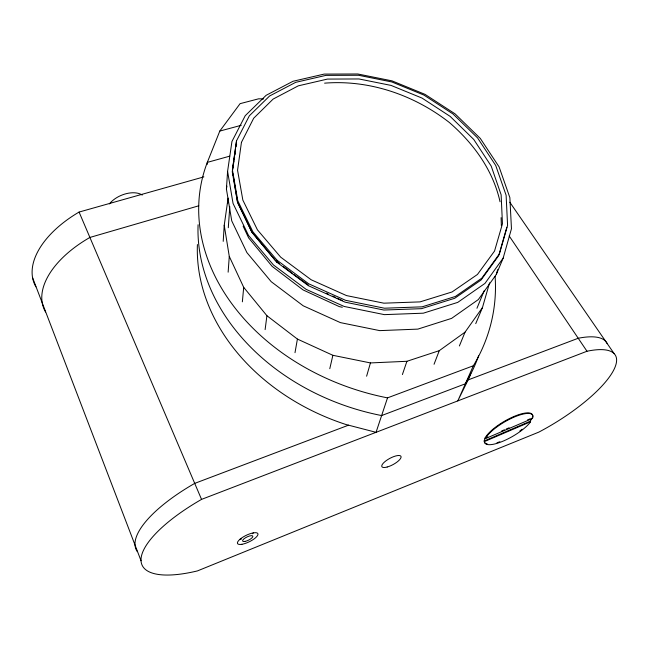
<?xml version="1.0" encoding="UTF-8"?>
<svg xmlns="http://www.w3.org/2000/svg" width="649" height="649" viewBox="0 0 649 649"><rect width="100%" height="100%" fill="white"/><g stroke="black" fill="none" stroke-linecap="round" stroke-linejoin="round"><path stroke-width="0.97" d="M207.226 164.4L207.315 162.38L219.792 131.074L240.081 103.662L258.635 98.81L263.656 98.932M223.207 241.363L224.23 225.268L228.107 198.083M226.42 189.102L227.588 171.352L231.944 141.498L245.233 115.692L266.139 95.306L293.04 81.263L324.192 74.091L357.794 73.986L392.012 80.865L425.038 94.365L455.063 113.851L480.309 138.432L499.081 166.866L509.863 197.612L511.461 228.748L503.162 258.124L496.282 274.495L478.345 299.562L451.607 318.375L417.867 329.116L379.73 330.625L340.392 322.618L303.197 305.793L271.225 281.707L246.888 252.575L231.742 220.871L226.42 189.102L226.85 186.133M227.937 202.959L228.132 200.038M228.294 227.718L229.795 206.609M236.528 140.833L232.399 169.762L237.794 200.792L252.883 231.766L277.034 260.241L308.713 283.808L345.519 300.3L384.411 308.21L422.085 306.839L455.403 296.455L481.785 278.178L499.462 253.775L507.583 225.398L506.115 195.26L495.722 165.471L477.55 137.88L453.067 114.013L423.911 95.07L391.818 81.944L358.556 75.268L325.912 75.373L295.66 82.35L269.578 96.003L249.346 115.806L236.528 140.833L232.261 171.782L237.631 202.788L251.869 232.164L276.774 262.164L308.372 285.69L345.09 302.158L383.884 310.044L421.461 308.673L454.706 298.289L481.039 280.027L498.692 255.649L506.804 227.296M228.14 272.182L229.275 256.404L224.23 225.268M242.353 301.826L243.708 287.361L229.275 256.404M265.117 329.611L266.909 315.714L243.708 287.361M276.774 262.164L277.034 260.241M232.456 170.776L233.997 160.936M234.305 158.964L234.613 157.001M234.93 155.03L235.238 153.067M236.317 146.171L236.625 144.208M295.003 352.683L297.404 339.07L266.909 315.714M329.781 368.705L332.88 355.303L297.404 339.07M496.282 274.495L497.661 269.643M475.749 323.624L482.458 307.569L489.565 282.826M366.612 376.209L370.441 362.929L406.923 361.29L439.284 350.655L465.041 332.158L482.458 307.569M487.391 444.046A27.664 8.275 -30.2 0 1 484.186 440.987L485.038 438.091A27.664 8.275 -30.2 0 1 512.199 417.25A27.664 8.275 -30.2 0 1 532.675 416.455M495.098 276.344A225.381 183.57 7.4 0 1 473.356 365.752L387.518 397.869L376.047 432.323L345.933 424.503A205.125 163.329 16.1 0 1 197.41 244.535M402.396 374.554L406.923 361.29M532.123 417.948L530.249 421.225L484.186 440.987M434.051 364.276L439.284 350.655M459.378 345.966L465.041 332.158M476.95 308.267L484.243 290.63M473.356 365.752L457.796 400.904L469.057 378.051A214.178 178.848 7.1 0 0 470.825 373.37M503.162 258.124L484.965 283.41L457.756 302.377L423.335 313.183L384.386 314.635L344.173 306.458L306.133 289.357L273.432 264.946L248.535 235.457L233.048 203.421L227.588 171.352M530.582 421.761L529.26 423.537A27.672 8.267 -30.2 0 1 501.977 441.604A27.672 8.267 -30.2 0 1 484.511 441.531L530.582 421.761L530.249 421.225M485.363 438.643L532.456 418.483L533.007 416.991A27.672 8.267 -30.2 0 0 512.54 417.802A27.672 8.267 -30.2 0 0 485.363 438.643L485.038 438.091L487.805 436.907M501.653 430.985L504.427 429.8M506.269 429.005L509.043 427.821M527.507 419.919L530.274 418.735M201.539 499.389L586.988 351.247A89.311 27.161 -30.9 0 1 612.315 372.575A89.311 27.161 -30.9 0 1 538.808 432.129L197.45 570.909A104.205 34.535 -25.7 0 1 141.036 558.984A104.205 34.535 -25.7 0 1 201.539 499.389L79.081 212.061L203.867 176.877M348.529 425.176L194.716 483.383A103.402 35.565 -25.5 0 0 137.337 551.65M468.14 379.908L578.218 338.259A88.694 28.012 -30.9 0 1 607.229 343.662M198.764 205.798L89.895 237.445A91.168 49.989 -22.1 0 0 42.209 302.815A90.99 49.859 -24.7 0 0 45.527 311.966M229.722 156.158L207.315 162.38A215.371 166.874 15.7 0 0 387.518 397.869M219.792 131.074L241.258 125.298M324.597 83.161C369.435 79.584 414.086 94.989 449.311 122.466C473.535 143.356 493.013 170.135 500.038 201.758M332.88 355.303L370.441 362.929M342.299 307.261L339.338 306.628L303.124 289.957L272.118 266.341L248.64 237.907L243.115 226.12M308.21 284.846L293.673 274.365M326.309 293.153L328.118 293.989M332.645 296.066L335.355 297.315M337.172 298.142L342.599 300.633M279.354 263.502L275.379 260.484L251.869 232.164L237.364 201.466L233.567 177.704M283.329 266.52L292.082 273.156M509.806 202.228L614.197 353.713M509.173 235.944L586.988 351.247M32.555 277.626L141.036 560.728M232.934 173.745L233.251 175.725M501.101 217.658L501.353 225.649M35.882 286.801A89.83 50.151 -22.7 0 1 79.081 212.061M109.365 203.916A20.93 12.323 -23.1 0 1 142.22 195.073M522.161 429.224A27.664 8.275 -30.2 0 1 519.881 430.936M499.835 441.766A27.664 8.275 -30.2 0 1 496.988 442.732M253.54 532.715A11.293 3.618 -25.8 0 1 252.307 533.738M241.477 539.003A11.293 3.618 -25.8 0 1 239.903 539.343M478.589 355.863A219.63 181.209 7.3 0 1 465.374 383.786L381.628 415.563A210.122 165.114 15.9 0 1 198.083 224.732M241.436 142.366L237.558 170.241L242.848 200.103L257.442 229.86L280.717 257.191L311.179 279.776L346.525 295.595L383.859 303.18L420.033 301.89L452.053 291.961L477.453 274.462L494.538 251.058L502.448 223.791L501.133 194.789L491.204 166.087L473.754 139.462L450.171 116.406L422.061 98.096L391.079 85.417L358.962 78.959L327.453 79.081L298.272 85.846L273.14 99.07L253.702 118.207L241.436 142.366M244.851 541.444A5.663 1.785 -25.9 0 0 252.85 536.528A5.663 1.785 -25.9 0 0 245.436 537.802A5.663 1.785 -25.9 0 0 244.851 541.444M241.931 544.292A11.317 3.578 -25.9 0 0 257.969 534.468A11.317 3.578 -25.9 0 0 243.172 536.974A11.317 3.578 -25.9 0 0 241.931 544.292M387.185 467.012A10.846 3.496 -28.4 0 0 401.074 456.669A10.846 3.496 -28.4 0 0 386.001 460.798A10.846 3.496 -28.4 0 0 387.185 467.012"/></g></svg>
